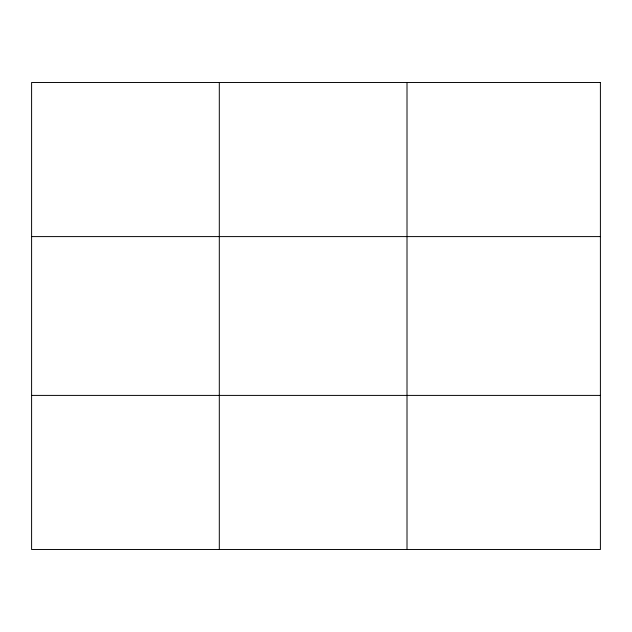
<?xml version="1.0" encoding="UTF-8"?>
<svg xmlns="http://www.w3.org/2000/svg" width="632" height="632" viewBox="0 0 632 632"><rect width="100%" height="100%" fill="white"/><g stroke="black" fill="none" stroke-linecap="round" stroke-linejoin="round"><path stroke-width="0.95" d="M219.304 549.524L219.304 82.476M407.008 549.524L407.008 82.476M31.6 236.597L600.4 236.597M31.6 395.403L600.4 395.403M600.4 82.476L600.4 549.524L31.6 549.524L31.6 82.476L600.4 82.476"/></g></svg>
